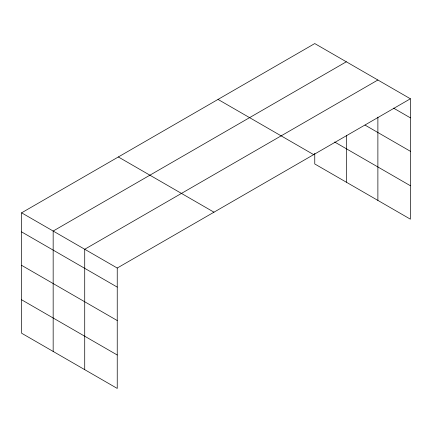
<?xml version="1.0" encoding="UTF-8"?>
<svg xmlns="http://www.w3.org/2000/svg" width="432" height="432" viewBox="0 0 432 432"><rect width="100%" height="100%" fill="white"/><g stroke="black" fill="none" stroke-linecap="round" stroke-linejoin="round"><path stroke-width="0.65" d="M410.4 98.782L314.761 43.567L21.6 212.819L21.6 333.218L117.239 388.433L117.239 268.034L410.4 98.782L410.4 219.181L314.761 163.966L314.761 153.263M346.324 61.787L53.163 231.044L53.163 351.437M377.881 80.006L84.721 249.264L84.721 369.662M393.563 108.13L410.4 117.855M365.024 125.091L410.4 151.292M334.633 141.998L410.4 185.744M218.02 99.419L313.659 154.634M118.341 156.967L213.98 212.182M21.6 212.819L117.239 268.034M21.6 231.892L117.239 287.107M21.6 265.329L117.239 320.544M21.6 299.781L117.239 354.996M377.881 117.137L377.881 200.405M346.324 135.497L346.324 182.185"/></g></svg>
